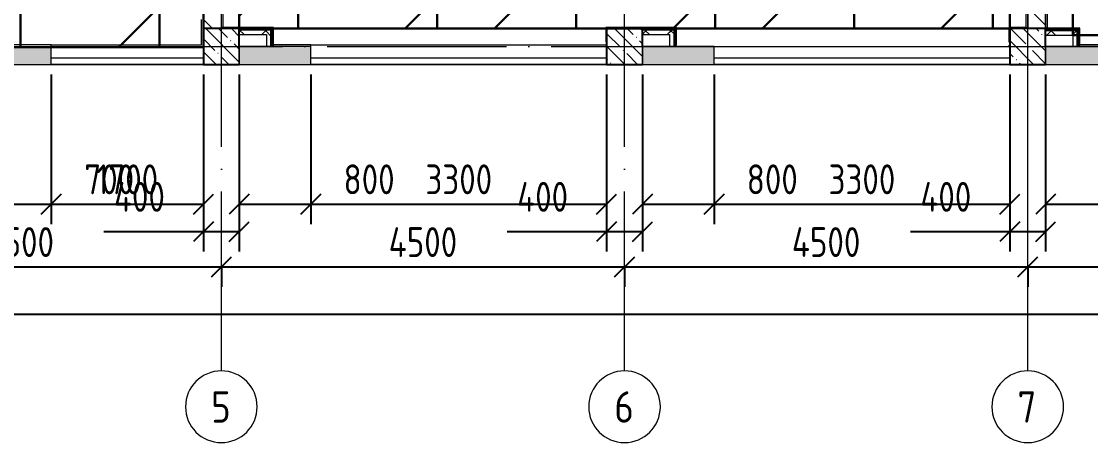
# Model space of a CAD drawing. Header units: millimetres. Extents: x -68946 to 690821, y -552984 to 293768.
# Drawn here: x 15518 to 27452, y 39106 to 43805 of the extents above; entities that cross this region are included whole.
import ezdxf

# ---------------------------------------------------------------- set-up
doc = ezdxf.new("R2010")
doc.units = ezdxf.units.MM
doc.linetypes.add('ADSK_Линия сетки', pattern=[2500, 2000, -250, 0, -250])
doc.layers.get('Defpoints').update_dxf_attribs({"color": 250})
for name, color, linetype, lineweight in [('1.1) Стяжка 5 вып.', 30, 'Continuous', 30), ('1.2) Тепло-звук изол. + пленка 5 вып.', 200, 'Continuous', 30), ('A-____-____-DIMS', 250, 'Continuous', 9), ('A-GLAZ-____-MCUT', 250, 'Continuous', 9), ('A-GLAZ-____-OTLN', 250, 'Continuous', 5), ('A-WALL-____-MCUT', 250, 'Continuous', 13), ('A-WALL-____-PATT', 250, 'Continuous', 13), ('A-WALL-FNSH-MCUT', 250, 'Continuous', 13), ('I-WALL-____-OTLN', 250, 'Continuous', 9), ('S-COLS-____-MCUT', 250, 'Continuous', 25), ('S-COLS-____-OTLN', 250, 'Continuous', 9), ('S-GRID-____-IDEN', 250, 'Continuous', 9), ('S-GRID-____-OTLN', 250, 'Continuous', 9)]:
    doc.layers.add(name, color=color, linetype=linetype, lineweight=lineweight)
doc.styles.add('GOST Common', font='', dxfattribs={"width": 0.9, "height": 350})
doc.styles.get("Standard").update_dxf_attribs({"font": 'ГОСТ тип А.ttf'})
doc.styles.get('GOST Common').set_extended_font_data('GOST Common')
doc.dimstyles.new('А3', dxfattribs={"dimtxt": 333, "dimasz": 222, "dimexe": 222, "dimexo": 111, "dimgap": 111, "dimtad": 1, "dimtoh": 1, "dimdec": 0, "dimrnd": 0.0015, "dimzin": 0, "dimdsep": 46, "dimtxsty": 'Standard', "dimblk": 'OBLIQUE', "dimcen": 0, "dimclrd": 7, "dimclre": 7, "dimclrt": 7, "dimadec": 0, "dimazin": 0, "dimtfac": 1, "dimtdec": 0, "dimtofl": 0, "dimtmove": 0, "dimatfit": 3, "dimfxl": 1, "dimtolj": 1, "dimtzin": 0, "dimarcsym": 0})
pattern_1 = [(135, (0, 0), (-141.42136, -141.42136), [])]
pattern_2 = [(135, (0, 0), (-142.5612, -142.5612), []), (135, (142.56, 0), (-142.5612, -142.5612), [252.016, -50.403, 3.353, -47.05])]
pattern_3 = [(45, (0, 0), (-141.42136, 141.42136), []), (135, (0, 0), (-141.42136, -141.42136), [])]
pattern_4 = [(0, (0, 0), (0, 1550.67), [1127.76, -422.91]), (90, (0, 0), (-1550.67, 9e-14), [1127.76, -422.91])]

# ---------------------------------------------------------------- blocks, each defined once
blk = doc.blocks.new('Окно_СКБ_2Ст1 - Окно_СКБ_2Ст 3300_ОК2л-V2-Кладочный план на отм_ 0_000_ Секция 1_')
at = {"layer": 'A-GLAZ-____-MCUT'}
for p, q in [((-1650, -125), (1650, -125)), ((-1650, -195), (1650, -195))]:
    blk.add_line(p, q, dxfattribs=at)
at = {"layer": 'A-GLAZ-____-OTLN'}
for p, q in [((1650, -125), (-1650, -125)), ((-1650, -195), (1650, -195))]:
    blk.add_line(p, q, dxfattribs=at)
blk = doc.blocks.new('Окно_СКБ_2Ст1 - Окно_СКБ_2Ст_3300_ОК1-V1-Кладочный план на отм_ 0_000_ Секция 1_')
at = {"layer": 'A-GLAZ-____-MCUT'}
for p, q in [((-1650, -125), (1650, -125)), ((-1650, -195), (1650, -195))]:
    blk.add_line(p, q, dxfattribs=at)
at = {"layer": 'A-GLAZ-____-OTLN'}
for p, q in [((1650, -125), (-1650, -125)), ((-1650, -195), (1650, -195))]:
    blk.add_line(p, q, dxfattribs=at)
blk = doc.blocks.new('Окно_СКБ_1Ст1 - 120_Окно_СКБ_1Ст_1700_ОК19Л-V4-Кладочный план на отм_ 0_000_ Секция 1_')
at = {"layer": 'A-GLAZ-____-MCUT'}
for p, q in [((-850, -125), (850, -125)), ((-850, -195), (850, -195))]:
    blk.add_line(p, q, dxfattribs=at)
at = {"layer": 'A-GLAZ-____-OTLN'}
for p, q in [((850, -125), (-850, -125)), ((-850, -195), (850, -195))]:
    blk.add_line(p, q, dxfattribs=at)
blk = doc.blocks.new('Ось сетки - Круг_Ø8 мм-39983606-Кладочный план на отм_ 0_000_ Секция 1_')
at = {"layer": 'S-GRID-____-IDEN'}
for start, end in [(360, 180), (180, 360)]:
    blk.add_arc((0, 0), 4, start, end, dxfattribs=at)
blk = doc.blocks.new('_Oblique')
at = {"color": 0, "linetype": 'ByBlock', "lineweight": -2}
blk.add_line((-0.5, -0.5), (0.5, 0.5), dxfattribs=at)
blk = doc.blocks.new('DIMBLOCK10-Кладочный план на отм_ 0_000_ Секция 1_')
at = {"layer": 'A-____-____-DIMS', "color": 7, "lineweight": -2, "transparency": 16777216}
for p, q in [((13250, 41065), (17750, 41065)), ((13250, 41054), (13250, 40843)), ((17750, 41054), (17750, 40843))]:
    blk.add_line(p, q, dxfattribs=at)
at = {"layer": 'Defpoints', "color": 0, "lineweight": 30, "transparency": 16777216}
for p in [(13250, 41165), (17750, 41165), (17750, 41065)]:
    blk.add_point(p, dxfattribs=at)
at = {"layer": 'A-____-____-DIMS', "color": 7, "lineweight": -2, "transparency": 16777216, "xscale": 222, "yscale": 222, "zscale": 222, "rotation": 180}
blk.add_blockref('_Oblique', (13250, 41065), dxfattribs=at)
at = {"layer": 'A-____-____-DIMS', "color": 7, "lineweight": -2, "transparency": 16777216, "xscale": 222, "yscale": 222, "zscale": 222}
blk.add_blockref('_Oblique', (17750, 41065), dxfattribs=at)
at = {"layer": 'A-____-____-DIMS', "color": 7, "transparency": 16777216, "insert": (15500, 41343), "char_height": 333, "width": 2.57, "attachment_point": 5}
blk.add_mtext('\\A1;4500', dxfattribs=at)
blk = doc.blocks.new('DIMBLOCK11-Кладочный план на отм_ 0_000_ Секция 1_')
at = {"layer": 'A-____-____-DIMS', "color": 7, "lineweight": -2, "transparency": 16777216}
for p, q in [((17750, 41065), (22250, 41065)), ((17750, 41054), (17750, 40843)), ((22250, 41054), (22250, 40843))]:
    blk.add_line(p, q, dxfattribs=at)
at = {"layer": 'Defpoints', "color": 0, "lineweight": 30, "transparency": 16777216}
for p in [(17750, 41165), (22250, 41165), (22250, 41065)]:
    blk.add_point(p, dxfattribs=at)
at = {"layer": 'A-____-____-DIMS', "color": 7, "lineweight": -2, "transparency": 16777216, "xscale": 222, "yscale": 222, "zscale": 222, "rotation": 180}
blk.add_blockref('_Oblique', (17750, 41065), dxfattribs=at)
at = {"layer": 'A-____-____-DIMS', "color": 7, "lineweight": -2, "transparency": 16777216, "xscale": 222, "yscale": 222, "zscale": 222}
blk.add_blockref('_Oblique', (22250, 41065), dxfattribs=at)
at = {"layer": 'A-____-____-DIMS', "color": 7, "transparency": 16777216, "insert": (20000, 41343), "char_height": 333, "width": 2.57, "attachment_point": 5}
blk.add_mtext('\\A1;4500', dxfattribs=at)
blk = doc.blocks.new('DIMBLOCK12-Кладочный план на отм_ 0_000_ Секция 1_')
at = {"layer": 'A-____-____-DIMS', "color": 7, "lineweight": -2, "transparency": 16777216}
for p, q in [((22250, 41065), (26750, 41065)), ((22250, 41054), (22250, 40843)), ((26750, 41054), (26750, 40843))]:
    blk.add_line(p, q, dxfattribs=at)
at = {"layer": 'Defpoints', "color": 0, "lineweight": 30, "transparency": 16777216}
for p in [(22250, 41165), (26750, 41165), (26750, 41065)]:
    blk.add_point(p, dxfattribs=at)
at = {"layer": 'A-____-____-DIMS', "color": 7, "lineweight": -2, "transparency": 16777216, "xscale": 222, "yscale": 222, "zscale": 222, "rotation": 180}
blk.add_blockref('_Oblique', (22250, 41065), dxfattribs=at)
at = {"layer": 'A-____-____-DIMS', "color": 7, "lineweight": -2, "transparency": 16777216, "xscale": 222, "yscale": 222, "zscale": 222}
blk.add_blockref('_Oblique', (26750, 41065), dxfattribs=at)
at = {"layer": 'A-____-____-DIMS', "color": 7, "transparency": 16777216, "insert": (24500, 41343), "char_height": 333, "width": 2.57, "attachment_point": 5}
blk.add_mtext('\\A1;4500', dxfattribs=at)
blk = doc.blocks.new('DIMBLOCK13-Кладочный план на отм_ 0_000_ Секция 1_')
at = {"layer": 'A-____-____-DIMS', "color": 7, "lineweight": -2, "transparency": 16777216}
for p, q in [((26750, 41065), (31250, 41065)), ((26750, 41054), (26750, 40843)), ((31250, 41054), (31250, 40843))]:
    blk.add_line(p, q, dxfattribs=at)
at = {"layer": 'Defpoints', "color": 0, "lineweight": 30, "transparency": 16777216}
for p in [(26750, 41165), (31250, 41165), (31250, 41065)]:
    blk.add_point(p, dxfattribs=at)
at = {"layer": 'A-____-____-DIMS', "color": 7, "lineweight": -2, "transparency": 16777216, "xscale": 222, "yscale": 222, "zscale": 222, "rotation": 180}
blk.add_blockref('_Oblique', (26750, 41065), dxfattribs=at)
at = {"layer": 'A-____-____-DIMS', "color": 7, "lineweight": -2, "transparency": 16777216, "xscale": 222, "yscale": 222, "zscale": 222}
blk.add_blockref('_Oblique', (31250, 41065), dxfattribs=at)
at = {"layer": 'A-____-____-DIMS', "color": 7, "transparency": 16777216, "insert": (29000, 41343), "char_height": 333, "width": 2.57, "attachment_point": 5}
blk.add_mtext('\\A1;4500', dxfattribs=at)
blk = doc.blocks.new('DIMBLOCK22-Кладочный план на отм_ 0_000_ Секция 1_')
at = {"layer": 'A-____-____-DIMS', "color": 7, "lineweight": -2, "transparency": 16777216}
for p, q in [((0, 40540), (69150, 40540)), ((0, 40529), (0, 40318)), ((69150, 40529), (69150, 40318))]:
    blk.add_line(p, q, dxfattribs=at)
at = {"layer": 'Defpoints', "color": 0, "lineweight": 30, "transparency": 16777216}
for p in [(0, 40640), (69150, 40640), (69150, 40540)]:
    blk.add_point(p, dxfattribs=at)
at = {"layer": 'A-____-____-DIMS', "color": 7, "lineweight": -2, "transparency": 16777216, "xscale": 222, "yscale": 222, "zscale": 222, "rotation": 180}
blk.add_blockref('_Oblique', (0, 40540), dxfattribs=at)
at = {"layer": 'A-____-____-DIMS', "color": 7, "lineweight": -2, "transparency": 16777216, "xscale": 222, "yscale": 222, "zscale": 222}
blk.add_blockref('_Oblique', (69150, 40540), dxfattribs=at)
at = {"layer": 'A-____-____-DIMS', "color": 7, "transparency": 16777216, "insert": (34575, 40817), "char_height": 333, "width": 2.92, "attachment_point": 5}
blk.add_mtext('\\A1;69150', dxfattribs=at)
blk = doc.blocks.new('DIMBLOCK312-Кладочный план на отм_ 0_000_ Секция 1_')
at = {"layer": 'A-____-____-DIMS', "color": 7, "lineweight": -2, "transparency": 16777216}
for p, q in [((15150, 43214), (15150, 41543)), ((15850, 43214), (15850, 41543)), ((15150, 41765), (15850, 41765)), ((15850, 41765), (16927, 41765))]:
    blk.add_line(p, q, dxfattribs=at)
at = {"layer": 'Defpoints', "color": 0, "lineweight": 30, "transparency": 16777216}
for p in [(15150, 43325), (15850, 43325), (15850, 41765)]:
    blk.add_point(p, dxfattribs=at)
at = {"layer": 'A-____-____-DIMS', "color": 7, "lineweight": -2, "transparency": 16777216, "xscale": 222, "yscale": 222, "zscale": 222, "rotation": 180}
blk.add_blockref('_Oblique', (15150, 41765), dxfattribs=at)
at = {"layer": 'A-____-____-DIMS', "color": 7, "lineweight": -2, "transparency": 16777216, "xscale": 222, "yscale": 222, "zscale": 222}
blk.add_blockref('_Oblique', (15850, 41765), dxfattribs=at)
at = {"layer": 'A-____-____-DIMS', "color": 7, "transparency": 16777216, "insert": (16499, 42043), "char_height": 333, "width": 1.86, "attachment_point": 5}
blk.add_mtext('\\A1;700', dxfattribs=at)
blk = doc.blocks.new('DIMBLOCK313-Кладочный план на отм_ 0_000_ Секция 1_')
at = {"layer": 'A-____-____-DIMS', "color": 7, "lineweight": -2, "transparency": 16777216}
for p, q in [((15850, 43214), (15850, 41543)), ((17550, 43214), (17550, 41543)), ((15850, 41765), (17550, 41765))]:
    blk.add_line(p, q, dxfattribs=at)
at = {"layer": 'Defpoints', "color": 0, "lineweight": 30, "transparency": 16777216}
for p in [(15850, 43325), (17550, 43325), (17550, 41765)]:
    blk.add_point(p, dxfattribs=at)
at = {"layer": 'A-____-____-DIMS', "color": 7, "lineweight": -2, "transparency": 16777216, "xscale": 222, "yscale": 222, "zscale": 222, "rotation": 180}
blk.add_blockref('_Oblique', (15850, 41765), dxfattribs=at)
at = {"layer": 'A-____-____-DIMS', "color": 7, "lineweight": -2, "transparency": 16777216, "xscale": 222, "yscale": 222, "zscale": 222}
blk.add_blockref('_Oblique', (17550, 41765), dxfattribs=at)
at = {"layer": 'A-____-____-DIMS', "color": 7, "transparency": 16777216, "insert": (16700, 42043), "char_height": 333, "width": 2.3, "attachment_point": 5}
blk.add_mtext('\\A1;1700', dxfattribs=at)
blk = doc.blocks.new('DIMBLOCK314-Кладочный план на отм_ 0_000_ Секция 1_')
at = {"layer": 'A-____-____-DIMS', "color": 7, "lineweight": -2, "transparency": 16777216}
for p, q in [((17550, 43214), (17550, 41237)), ((17950, 43214), (17950, 41237)), ((17550, 41459), (16440, 41459)), ((17950, 41459), (17550, 41459))]:
    blk.add_line(p, q, dxfattribs=at)
at = {"layer": 'Defpoints', "color": 0, "lineweight": 30, "transparency": 16777216}
for p in [(17550, 43325), (17950, 43325), (17950, 41459)]:
    blk.add_point(p, dxfattribs=at)
at = {"layer": 'A-____-____-DIMS', "color": 7, "lineweight": -2, "transparency": 16777216, "xscale": 222, "yscale": 222, "zscale": 222, "rotation": 180}
blk.add_blockref('_Oblique', (17550, 41459), dxfattribs=at)
at = {"layer": 'A-____-____-DIMS', "color": 7, "lineweight": -2, "transparency": 16777216, "xscale": 222, "yscale": 222, "zscale": 222}
blk.add_blockref('_Oblique', (17950, 41459), dxfattribs=at)
at = {"layer": 'A-____-____-DIMS', "color": 7, "transparency": 16777216, "insert": (16551, 42014), "char_height": 333, "width": 1.95, "attachment_point": 1, "line_spacing_factor": 1.022761}
blk.add_mtext('\\A1;400', dxfattribs=at)
blk = doc.blocks.new('DIMBLOCK315-Кладочный план на отм_ 0_000_ Секция 1_')
at = {"layer": 'A-____-____-DIMS', "color": 7, "lineweight": -2, "transparency": 16777216}
for p, q in [((17950, 43214), (17950, 41543)), ((18750, 43214), (18750, 41543)), ((17950, 41765), (18750, 41765)), ((18750, 41765), (19827, 41765))]:
    blk.add_line(p, q, dxfattribs=at)
at = {"layer": 'Defpoints', "color": 0, "lineweight": 30, "transparency": 16777216}
for p in [(17950, 43325), (18750, 43325), (18750, 41765)]:
    blk.add_point(p, dxfattribs=at)
at = {"layer": 'A-____-____-DIMS', "color": 7, "lineweight": -2, "transparency": 16777216, "xscale": 222, "yscale": 222, "zscale": 222, "rotation": 180}
blk.add_blockref('_Oblique', (17950, 41765), dxfattribs=at)
at = {"layer": 'A-____-____-DIMS', "color": 7, "lineweight": -2, "transparency": 16777216, "xscale": 222, "yscale": 222, "zscale": 222}
blk.add_blockref('_Oblique', (18750, 41765), dxfattribs=at)
at = {"layer": 'A-____-____-DIMS', "color": 7, "transparency": 16777216, "insert": (19399, 42043), "char_height": 333, "width": 1.86, "attachment_point": 5}
blk.add_mtext('\\A1;800', dxfattribs=at)
blk = doc.blocks.new('DIMBLOCK316-Кладочный план на отм_ 0_000_ Секция 1_')
at = {"layer": 'A-____-____-DIMS', "color": 7, "lineweight": -2, "transparency": 16777216}
for p, q in [((18750, 43214), (18750, 41543)), ((22050, 43214), (22050, 41543)), ((18750, 41765), (22050, 41765))]:
    blk.add_line(p, q, dxfattribs=at)
at = {"layer": 'Defpoints', "color": 0, "lineweight": 30, "transparency": 16777216}
for p in [(18750, 43325), (22050, 43325), (22050, 41765)]:
    blk.add_point(p, dxfattribs=at)
at = {"layer": 'A-____-____-DIMS', "color": 7, "lineweight": -2, "transparency": 16777216, "xscale": 222, "yscale": 222, "zscale": 222, "rotation": 180}
blk.add_blockref('_Oblique', (18750, 41765), dxfattribs=at)
at = {"layer": 'A-____-____-DIMS', "color": 7, "lineweight": -2, "transparency": 16777216, "xscale": 222, "yscale": 222, "zscale": 222}
blk.add_blockref('_Oblique', (22050, 41765), dxfattribs=at)
at = {"layer": 'A-____-____-DIMS', "color": 7, "transparency": 16777216, "insert": (20400, 42043), "char_height": 333, "width": 2.48, "attachment_point": 5}
blk.add_mtext('\\A1;3300', dxfattribs=at)
blk = doc.blocks.new('DIMBLOCK317-Кладочный план на отм_ 0_000_ Секция 1_')
at = {"layer": 'A-____-____-DIMS', "color": 7, "lineweight": -2, "transparency": 16777216}
for p, q in [((22050, 43214), (22050, 41237)), ((22450, 43214), (22450, 41237)), ((22050, 41459), (20940, 41459)), ((22450, 41459), (22050, 41459))]:
    blk.add_line(p, q, dxfattribs=at)
at = {"layer": 'Defpoints', "color": 0, "lineweight": 30, "transparency": 16777216}
for p in [(22050, 43325), (22450, 43325), (22450, 41459)]:
    blk.add_point(p, dxfattribs=at)
at = {"layer": 'A-____-____-DIMS', "color": 7, "lineweight": -2, "transparency": 16777216, "xscale": 222, "yscale": 222, "zscale": 222, "rotation": 180}
blk.add_blockref('_Oblique', (22050, 41459), dxfattribs=at)
at = {"layer": 'A-____-____-DIMS', "color": 7, "lineweight": -2, "transparency": 16777216, "xscale": 222, "yscale": 222, "zscale": 222}
blk.add_blockref('_Oblique', (22450, 41459), dxfattribs=at)
at = {"layer": 'A-____-____-DIMS', "color": 7, "transparency": 16777216, "insert": (21051, 42014), "char_height": 333, "width": 1.95, "attachment_point": 1, "line_spacing_factor": 1.022761}
blk.add_mtext('\\A1;400', dxfattribs=at)
blk = doc.blocks.new('DIMBLOCK318-Кладочный план на отм_ 0_000_ Секция 1_')
at = {"layer": 'A-____-____-DIMS', "color": 7, "lineweight": -2, "transparency": 16777216}
for p, q in [((22450, 43214), (22450, 41543)), ((23250, 43214), (23250, 41543)), ((22450, 41765), (23250, 41765)), ((23250, 41765), (24327, 41765))]:
    blk.add_line(p, q, dxfattribs=at)
at = {"layer": 'Defpoints', "color": 0, "lineweight": 30, "transparency": 16777216}
for p in [(22450, 43325), (23250, 43325), (23250, 41765)]:
    blk.add_point(p, dxfattribs=at)
at = {"layer": 'A-____-____-DIMS', "color": 7, "lineweight": -2, "transparency": 16777216, "xscale": 222, "yscale": 222, "zscale": 222, "rotation": 180}
blk.add_blockref('_Oblique', (22450, 41765), dxfattribs=at)
at = {"layer": 'A-____-____-DIMS', "color": 7, "lineweight": -2, "transparency": 16777216, "xscale": 222, "yscale": 222, "zscale": 222}
blk.add_blockref('_Oblique', (23250, 41765), dxfattribs=at)
at = {"layer": 'A-____-____-DIMS', "color": 7, "transparency": 16777216, "insert": (23899, 42043), "char_height": 333, "width": 1.86, "attachment_point": 5}
blk.add_mtext('\\A1;800', dxfattribs=at)
blk = doc.blocks.new('DIMBLOCK319-Кладочный план на отм_ 0_000_ Секция 1_')
at = {"layer": 'A-____-____-DIMS', "color": 7, "lineweight": -2, "transparency": 16777216}
for p, q in [((23250, 43214), (23250, 41543)), ((26550, 43214), (26550, 41543)), ((23250, 41765), (26550, 41765))]:
    blk.add_line(p, q, dxfattribs=at)
at = {"layer": 'Defpoints', "color": 0, "lineweight": 30, "transparency": 16777216}
for p in [(23250, 43325), (26550, 43325), (26550, 41765)]:
    blk.add_point(p, dxfattribs=at)
at = {"layer": 'A-____-____-DIMS', "color": 7, "lineweight": -2, "transparency": 16777216, "xscale": 222, "yscale": 222, "zscale": 222, "rotation": 180}
blk.add_blockref('_Oblique', (23250, 41765), dxfattribs=at)
at = {"layer": 'A-____-____-DIMS', "color": 7, "lineweight": -2, "transparency": 16777216, "xscale": 222, "yscale": 222, "zscale": 222}
blk.add_blockref('_Oblique', (26550, 41765), dxfattribs=at)
at = {"layer": 'A-____-____-DIMS', "color": 7, "transparency": 16777216, "insert": (24900, 42043), "char_height": 333, "width": 2.48, "attachment_point": 5}
blk.add_mtext('\\A1;3300', dxfattribs=at)
blk = doc.blocks.new('DIMBLOCK320-Кладочный план на отм_ 0_000_ Секция 1_')
at = {"layer": 'A-____-____-DIMS', "color": 7, "lineweight": -2, "transparency": 16777216}
for p, q in [((26550, 43214), (26550, 41237)), ((26950, 43214), (26950, 41237)), ((26550, 41459), (25440, 41459)), ((26950, 41459), (26550, 41459))]:
    blk.add_line(p, q, dxfattribs=at)
at = {"layer": 'Defpoints', "color": 0, "lineweight": 30, "transparency": 16777216}
for p in [(26550, 43325), (26950, 43325), (26950, 41459)]:
    blk.add_point(p, dxfattribs=at)
at = {"layer": 'A-____-____-DIMS', "color": 7, "lineweight": -2, "transparency": 16777216, "xscale": 222, "yscale": 222, "zscale": 222, "rotation": 180}
blk.add_blockref('_Oblique', (26550, 41459), dxfattribs=at)
at = {"layer": 'A-____-____-DIMS', "color": 7, "lineweight": -2, "transparency": 16777216, "xscale": 222, "yscale": 222, "zscale": 222}
blk.add_blockref('_Oblique', (26950, 41459), dxfattribs=at)
at = {"layer": 'A-____-____-DIMS', "color": 7, "transparency": 16777216, "insert": (25551, 42014), "char_height": 333, "width": 1.95, "attachment_point": 1, "line_spacing_factor": 1.022761}
blk.add_mtext('\\A1;400', dxfattribs=at)
blk = doc.blocks.new('DIMBLOCK321-Кладочный план на отм_ 0_000_ Секция 1_')
at = {"layer": 'A-____-____-DIMS', "color": 7, "lineweight": -2, "transparency": 16777216}
for p, q in [((26950, 43214), (26950, 41543)), ((27750, 43214), (27750, 41543)), ((26950, 41765), (27750, 41765)), ((27750, 41765), (28827, 41765))]:
    blk.add_line(p, q, dxfattribs=at)
at = {"layer": 'Defpoints', "color": 0, "lineweight": 30, "transparency": 16777216}
for p in [(26950, 43325), (27750, 43325), (27750, 41765)]:
    blk.add_point(p, dxfattribs=at)
at = {"layer": 'A-____-____-DIMS', "color": 7, "lineweight": -2, "transparency": 16777216, "xscale": 222, "yscale": 222, "zscale": 222, "rotation": 180}
blk.add_blockref('_Oblique', (26950, 41765), dxfattribs=at)
at = {"layer": 'A-____-____-DIMS', "color": 7, "lineweight": -2, "transparency": 16777216, "xscale": 222, "yscale": 222, "zscale": 222}
blk.add_blockref('_Oblique', (27750, 41765), dxfattribs=at)
at = {"layer": 'A-____-____-DIMS', "color": 7, "transparency": 16777216, "insert": (28399, 42043), "char_height": 333, "width": 1.86, "attachment_point": 5}
blk.add_mtext('\\A1;800', dxfattribs=at)

msp = doc.modelspace()

# ---------------------------------------------------------------- hatches: boundary and pattern name
at = {"layer": '1.1) Стяжка 5 вып.', "lineweight": 30, "true_color": 0xf26722}
h = msp.add_hatch(dxfattribs=at)
h.set_pattern_fill('ANSI32', color=30, scale=222)
h.paths.add_polyline_path([(17549.9781, 51175), (8.8006, 51175), (8.8006, 43803.0006), (618.0209, 43803.0006), (618.0209, 43518.5084), (17549.9781, 43518.5084)])
h = msp.add_hatch(dxfattribs=at)
h.set_pattern_fill('ANSI32', color=30, scale=222)
h.paths.add_polyline_path([(26549.9781, 51175), (17949.9781, 51175), (17949.9781, 43725), (26549.9781, 43725)])
h = msp.add_hatch(dxfattribs=at)
h.set_pattern_fill('ANSI32', color=30, scale=222)
h.paths.add_polyline_path([(35949.9781, 51155), (27252.5812, 51155), (27252.5812, 43650), (35949.9781, 43650)])
at = {"layer": '1.2) Тепло-звук изол. + пленка 5 вып.', "lineweight": 30}
h = msp.add_hatch(dxfattribs=at)
h.set_pattern_fill('ANGLE', color=256, scale=222)
h.set_pattern_definition(pattern_4)
h.paths.add_polyline_path([(17549.9781, 51175), (8.8006, 51175), (8.8006, 43803.0006), (618.0209, 43803.0006), (618.0209, 43518.5084), (17549.9781, 43518.5084)])
h = msp.add_hatch(dxfattribs=at)
h.set_pattern_fill('ANGLE', color=256, scale=222)
h.set_pattern_definition(pattern_4)
h.paths.add_polyline_path([(26549.9781, 51175), (17949.9781, 51175), (17949.9781, 43725), (26549.9781, 43725)])
h = msp.add_hatch(dxfattribs=at)
h.set_pattern_fill('ANGLE', color=256, scale=222)
h.set_pattern_definition(pattern_4)
h.paths.add_polyline_path([(35949.9781, 51155), (27252.5812, 51155), (27252.5812, 43650), (35949.9781, 43650)])
at = {"layer": 'A-WALL-____-PATT', "lineweight": 15}
h = msp.add_hatch(dxfattribs=at)
h.set_pattern_fill('FP_1', color=256, style=0, pattern_type=2)
h.set_pattern_definition(pattern_1)
h.paths.add_polyline_path([(17623.6479, 43725), (17750, 43725), (17750, 50775), (17550, 50775), (17550, 43725)])
h = msp.add_hatch(dxfattribs=at)
h.set_pattern_fill('FP_1', color=256, style=0, pattern_type=2)
h.set_pattern_definition(pattern_1)
h.paths.add_polyline_path([(26750, 43725), (26950, 43725), (26950, 50775), (26750, 50775), (26750, 43875.3878)])
h = msp.add_hatch(dxfattribs=at)
h.set_pattern_fill('FP_28', color=42, style=0, pattern_type=2)
h.set_pattern_definition(pattern_3)
h.paths.add_polyline_path([(18252.5812, 43657), (18252.5812, 43707), (17950, 43707), (17950, 43657), (18173.4097, 43657)])
h = msp.add_hatch(dxfattribs=at)
h.set_pattern_fill('FP_28', color=42, style=0, pattern_type=2)
h.set_pattern_definition(pattern_3)
h.paths.add_polyline_path([(18302.5812, 43525.0006), (18302.5812, 43707), (18252.5812, 43707), (18252.5812, 43525.0006)])
h = msp.add_hatch(dxfattribs=at)
h.set_pattern_fill('FP_28', color=42, style=0, pattern_type=2)
h.set_pattern_definition(pattern_3)
h.paths.add_polyline_path([(22752.5812, 43657), (22752.5812, 43707), (22449.9781, 43707), (22449.9781, 43657), (22571.5037, 43657)])
h = msp.add_hatch(dxfattribs=at)
h.set_pattern_fill('FP_28', color=42, style=0, pattern_type=2)
h.set_pattern_definition(pattern_3)
h.paths.add_polyline_path([(22802.5812, 43525.0006), (22802.5812, 43707), (22752.5812, 43707), (22752.5812, 43525.0006)])
h = msp.add_hatch(dxfattribs=at)
h.set_pattern_fill('FP_28', color=42, style=0, pattern_type=2)
h.set_pattern_definition(pattern_3)
h.paths.add_polyline_path([(27252.5812, 43650), (27252.5812, 43700), (26949.9781, 43700), (26949.9781, 43650), (27244.4786, 43650)])
h = msp.add_hatch(dxfattribs=at)
h.set_pattern_fill('FP_28', color=42, style=0, pattern_type=2)
h.set_pattern_definition(pattern_3)
h.paths.add_polyline_path([(27302.5812, 43525.0006), (27302.5812, 43700), (27252.5812, 43700), (27252.5812, 43525.0006)])
h = msp.add_hatch(dxfattribs=at)
h.set_pattern_fill('FP_9', color=256, style=0, pattern_type=2)
h.set_pattern_definition([(50, (0, 0), (364.3679, -31.8783), [38.1, -419.1]), (355, (0, 0), (-70.4859, 382.1133), [30.48, -335.28]), (100.451, (30.36, -2.66), (293.885, 350.2334), [32.38, -356.18]), (46.184, (0, 101.6), (542.1585, -84.0858), [57.15, -628.65]), (96.636, (45.2, 94.6), (474.805, 494.8554), [48.57, -534.27]), (351.184, (0, 101.6), (474.81, 494.85), [45.72, -502.92]), (21, (50.8, 76.2), (303.2285, -204.5305), [38.1, -419.1]), (326, (50.8, 76.2), (123.6039, 368.376), [30.48, -335.28]), (71.451, (76.07, 59.16), (426.8341, 163.8427), [32.38, -356.18]), (37.5, (0, 0), (6.17665, 169.11015), [16.764, -314.452, 16.764, -323.596, -336.55]), (37.5, (0, 0), (6.17665, 169.11015), [-671.576, 16.764, -319.786]), (7.5, (0, 0), (133.63888, 200.3615), [16.764, -177.292, 16.764, -306.832, -128.27]), (7.5, (0, 0), (133.63888, 200.3615), [-517.652, 16.764, -111.506]), (327.5, (-113.28, 0), (271.18182, -11.45836), [16.764, -110.236, 16.764, -379.476, -525.78]), (327.5, (-113.28, 0), (271.18182, -11.45836), [-523.24, 16.764, -509.016]), (317.5, (-164.08, 0), (296.2585, 50.85285), [16.764, -148.336, 16.764, -246.38, -373.38]), (317.5, (-164.08, 0), (296.2585, 50.85285), [-428.244, 16.764, -356.616])])
h.paths.add_polyline_path([(54349.9781, 43325.0006), (54349.9781, 43525.0006), (53550, 43525.0006), (53550, 43325.0006)])
h.paths.add_polyline_path([(51708.8766, 43325.0006), (51850, 43325.0006), (51850, 43525.0006), (51150, 43525.0006), (51150, 43325.0006)])
h.paths.add_polyline_path([(49849.9781, 43325.0006), (49849.9781, 43525.0006), (49050, 43525.0006), (49050, 43325.0006)])
h.paths.add_polyline_path([(45349.9781, 43325.0006), (45349.9781, 43525.0006), (44550, 43525.0006), (44550, 43325.0006)])
h.paths.add_polyline_path([(40849.9781, 43325.0006), (40849.9781, 43525.0006), (40050, 43525.0006), (40050, 43325.0006)])
h.paths.add_polyline_path([(36750, 43325.0006), (36750, 43525.0006), (36349.9781, 43525.0006), (36349.9781, 43325.0006)])
h.paths.add_polyline_path([(35550, 43325.0006), (35949.9781, 43325.0006), (35949.9781, 43525.0006), (35550, 43525.0006), (35550, 43458.3234)])
h.paths.add_polyline_path([(33850, 43325.0006), (33850, 43525.0006), (33150, 43525.0006), (33150, 43325.0006)])
h.paths.add_polyline_path([(32250, 43325.0006), (32250, 43525.0006), (31449.9781, 43525.0006), (31449.9781, 43325.0006)])
h.paths.add_polyline_path([(26949.9781, 43325.0006), (27750, 43325.0006), (27750, 43525.0006), (26949.9781, 43525.0006), (26949.9781, 43458.3234)])
h.paths.add_polyline_path([(23250, 43325.0006), (23250, 43525.0006), (22449.9781, 43525.0006), (22449.9781, 43325.0006)])
h.paths.add_polyline_path([(18750, 43325.0006), (18750, 43525.0006), (17949.9781, 43525.0006), (17949.9781, 43325.0006)])
h.paths.add_polyline_path([(15850, 43325.0006), (15850, 43525.0006), (15150, 43525.0006), (15150, 43325.0006)])
h.paths.add_polyline_path([(14250, 43325.0006), (14250, 43525.0006), (13449.9781, 43525.0006), (13449.9781, 43325.0006)])
h.paths.add_polyline_path([(8949.9781, 43325.0006), (9750, 43325.0006), (9750, 43525.0006), (8949.9781, 43525.0006), (8949.9781, 43458.3234)])
h.paths.add_polyline_path([(5250, 43325.0006), (5250, 43525.0006), (4449.9781, 43525.0006), (4449.9781, 43325.0006)])
h.paths.add_polyline_path([(750.0209, 43325.0006), (750.0209, 43525.0006), (199.9781, 43525.0006), (199.9781, 43325.0006)])
at = {"layer": 'I-WALL-____-OTLN'}
h = msp.add_hatch(dxfattribs=at)
h.set_pattern_fill('FP_28', color=30, style=0, pattern_type=2)
h.set_pattern_definition(pattern_3)
h.paths.add_polyline_path([(18315.0812, 43719.5), (18315.0812, 43732), (17950, 43732), (17950, 43719.5), (18302.5812, 43719.5)])
h = msp.add_hatch(dxfattribs=at)
h.set_pattern_fill('FP_28', color=30, style=0, pattern_type=2)
h.set_pattern_definition(pattern_3)
h.paths.add_polyline_path([(18173.4097, 43707), (18302.5812, 43707), (18302.5812, 43719.5), (17950, 43719.5), (17950, 43707)])
h = msp.add_hatch(dxfattribs=at)
h.set_pattern_fill('FP_28', color=30, style=0, pattern_type=2)
h.set_pattern_definition(pattern_3)
h.paths.add_polyline_path([(18302.5812, 43525.0006), (18315.0812, 43525.0006), (18315.0812, 43719.5), (18302.5812, 43719.5), (18302.5812, 43666.8556)])
h = msp.add_hatch(dxfattribs=at)
h.set_pattern_fill('FP_28', color=30, style=0, pattern_type=2)
h.set_pattern_definition(pattern_3)
h.paths.add_polyline_path([(18315.0812, 43525.0006), (18327.5812, 43525.0006), (18327.5812, 43732), (18315.0812, 43732), (18315.0812, 43557.1348)])
h = msp.add_hatch(dxfattribs=at)
h.set_pattern_fill('FP_28', color=30, style=0, pattern_type=2)
h.set_pattern_definition(pattern_3)
h.paths.add_polyline_path([(22752.5812, 43719.5), (22815.0812, 43719.5), (22815.0812, 43732), (22449.9781, 43732), (22449.9781, 43719.5), (22571.5037, 43719.5)])
h = msp.add_hatch(dxfattribs=at)
h.set_pattern_fill('FP_28', color=30, style=0, pattern_type=2)
h.set_pattern_definition(pattern_3)
h.paths.add_polyline_path([(22449.9781, 43707), (22802.5812, 43707), (22802.5812, 43719.5), (22449.9781, 43719.5)])
h = msp.add_hatch(dxfattribs=at)
h.set_pattern_fill('FP_28', color=30, style=0, pattern_type=2)
h.set_pattern_definition(pattern_3)
h.paths.add_polyline_path([(22815.0812, 43525.0006), (22815.0812, 43719.5), (22802.5812, 43719.5), (22802.5812, 43525.0006)])
h = msp.add_hatch(dxfattribs=at)
h.set_pattern_fill('FP_28', color=30, style=0, pattern_type=2)
h.set_pattern_definition(pattern_3)
h.paths.add_polyline_path([(22827.5812, 43525.0006), (22827.5812, 43732), (22815.0812, 43732), (22815.0812, 43525.0006)])
h = msp.add_hatch(dxfattribs=at)
h.set_pattern_fill('FP_28', color=30, style=0, pattern_type=2)
h.set_pattern_definition(pattern_3)
h.paths.add_polyline_path([(27302.5812, 43712.5), (27315.0812, 43712.5), (27315.0812, 43725), (26949.9781, 43725), (26949.9781, 43712.5), (27252.5812, 43712.5)])
h = msp.add_hatch(dxfattribs=at)
h.set_pattern_fill('FP_28', color=30, style=0, pattern_type=2)
h.set_pattern_definition(pattern_3)
h.paths.add_polyline_path([(27302.5812, 43700), (27302.5812, 43712.5), (26949.9781, 43712.5), (26949.9781, 43700), (27252.5812, 43700)])
h = msp.add_hatch(dxfattribs=at)
h.set_pattern_fill('FP_28', color=30, style=0, pattern_type=2)
h.set_pattern_definition(pattern_3)
h.paths.add_polyline_path([(27302.5812, 43525.0006), (27315.0812, 43525.0006), (27315.0812, 43712.5), (27302.5812, 43712.5), (27302.5812, 43700)])
h = msp.add_hatch(dxfattribs=at)
h.set_pattern_fill('FP_28', color=30, style=0, pattern_type=2)
h.set_pattern_definition(pattern_3)
h.paths.add_polyline_path([(27315.0812, 43525.0006), (27327.5812, 43525.0006), (27327.5812, 43725), (27315.0812, 43725), (27315.0812, 43557.1342)])
at = {"layer": 'S-COLS-____-OTLN', "lineweight": 5}
h = msp.add_hatch(dxfattribs=at)
h.set_pattern_fill('FP_8', color=256, style=0, pattern_type=2)
h.set_pattern_definition(pattern_2)
h.paths.add_polyline_path([(17549.9781, 43325), (17949.9781, 43325), (17949.9781, 43725), (17549.9781, 43725), (17549.9781, 43458.3234)])
h = msp.add_hatch(dxfattribs=at)
h.set_pattern_fill('FP_8', color=256, style=0, pattern_type=2)
h.set_pattern_definition(pattern_2)
h.paths.add_polyline_path([(22049.9781, 43325), (22449.9781, 43325), (22449.9781, 43725), (22049.9781, 43725), (22049.9781, 43458.3234)])
h = msp.add_hatch(dxfattribs=at)
h.set_pattern_fill('FP_8', color=256, style=0, pattern_type=2)
h.set_pattern_definition(pattern_2)
h.paths.add_polyline_path([(26549.9781, 43325), (26949.9781, 43325), (26949.9781, 43725), (26549.9781, 43725), (26549.9781, 43458.3234)])

# ---------------------------------------------------------------- linework, layer by layer
at = {"layer": '1.1) Стяжка 5 вып.', "lineweight": 30}
for points in [[(17549.9781, 51175), (8.8006, 51175), (8.8006, 43518.5084), (17549.9781, 43518.5084)], [(17949.9781, 51175), (26549.9781, 51175), (26549.9781, 43725), (17949.9781, 43725)], [(27252.5812, 43650), (35949.9781, 43650), (35949.9781, 51155), (27252.5812, 51155)]]:
    msp.add_lwpolyline(points, close=True, dxfattribs=at)
at = {"layer": 'A-____-____-DIMS'}
msp.add_line((26750, 39906.0281), (26750, 61202.0051), dxfattribs=at)
at = {"layer": 'A-WALL-____-MCUT', "lineweight": 15}
for p, q in [((17550, 50775), (17550, 43725)), ((17750, 43725), (17750, 50775)), ((26750, 50775), (26750, 43725)), ((26950, 43725), (26950, 50775)), ((17550, 43725), (17750, 43725)), ((17749.9781, 43735), (17749.9781, 43732)), ((18330.5812, 43735), (17750, 43735)), ((17750, 43732), (18327.5812, 43732)), ((17769.9781, 43735), (17769.9781, 43725)), ((18315.0812, 43719.5), (17950, 43719.5)), ((17950, 43707), (17950, 43657)), ((18302.5812, 43707), (17950, 43707)), ((18302.5812, 43525.0006), (18302.5812, 43707)), ((18315.0812, 43525.0006), (18315.0812, 43719.5)), ((18327.5812, 43525.0006), (18327.5812, 43732)), ((18330.5812, 43525.0006), (18330.5812, 43735)), ((22249.9781, 43732), (22249.9781, 43735)), ((22830.5812, 43735), (22249.9781, 43735)), ((22249.9781, 43732), (22827.5812, 43732)), ((22815.0812, 43719.5), (22449.9781, 43719.5)), ((22449.9781, 43707), (22449.9781, 43657)), ((22802.5812, 43707), (22449.9781, 43707)), ((22802.5812, 43525.0006), (22802.5812, 43707)), ((22815.0812, 43525.0006), (22815.0812, 43719.5)), ((22827.5812, 43732), (22827.5812, 43545.0006)), ((22830.5812, 43545.0006), (22830.5812, 43735)), ((26729.9781, 43735), (26749.9781, 43735)), ((26750, 43725), (27327.5812, 43725)), ((26949.9781, 43728), (26949.9781, 43725)), ((27330.5812, 43728), (26949.9781, 43728)), ((27315.0812, 43712.5), (26949.9781, 43712.5)), ((26949.9781, 43700), (26949.9781, 43650)), ((27302.5812, 43700), (26949.9781, 43700)), ((27302.5812, 43525.0006), (27302.5812, 43700)), ((27315.0812, 43525.0006), (27315.0812, 43712.5)), ((27327.5812, 43525.0006), (27327.5812, 43725)), ((27330.5812, 43525), (27330.5812, 43728)), ((17950, 43657), (18252.5812, 43657)), ((18252.5812, 43657), (18252.5812, 43525.0006)), ((22449.9781, 43657), (22752.5812, 43657)), ((22752.5812, 43657), (22752.5812, 43525.0006)), ((26949.9781, 43650), (27252.5812, 43650)), ((27252.5812, 43650), (27252.5812, 43525.0006)), ((15150, 43525.0006), (15850, 43525.0006)), ((15850, 43325.0006), (15850, 43525.0006)), ((18750, 43525.0006), (17949.9781, 43525.0006)), ((17949.9781, 43525.0006), (17949.9781, 43325.0006)), ((18750, 43325.0006), (18750, 43525.0006)), ((23250, 43525.0006), (22449.9781, 43525.0006)), ((22449.9781, 43525.0006), (22449.9781, 43325.0006)), ((22827.5812, 43545.0006), (22830.5812, 43545.0006)), ((23250, 43325.0006), (23250, 43525.0006)), ((27327.5812, 43525.0006), (26949.9781, 43525.0006)), ((26949.9781, 43525.0006), (26949.9781, 43325.0006)), ((27330.5812, 43525.0006), (27327.5812, 43525.0006)), ((27327.5812, 43525), (27330.5812, 43525)), ((27750, 43525.0006), (27330.5812, 43525.0006)), ((15150, 43325.0006), (15850, 43325.0006)), ((17949.9781, 43325.0006), (18750, 43325.0006)), ((22449.9781, 43325.0006), (23250, 43325.0006)), ((26949.9781, 43325.0006), (27750, 43325.0006))]:
    msp.add_line(p, q, dxfattribs=at)
at = {"layer": 'A-WALL-FNSH-MCUT', "lineweight": 15}
for p, q in [((26949.9781, 51175), (26949.9781, 43728)), ((26969.9781, 43728), (26969.9781, 51155)), ((17749.9781, 50775), (17749.9781, 43735)), ((17769.9781, 43735), (17769.9781, 50765)), ((26729.9781, 50765), (26729.9781, 43735)), ((26749.9781, 43725), (26749.9781, 50775)), ((17749.9781, 43732), (17749.9781, 43725)), ((17750, 43725), (17950, 43725)), ((17950, 43725), (17950, 43735)), ((17950, 43725), (17950, 43707)), ((22040, 43735), (22040, 43575.0006)), ((22249.9781, 43735), (22040, 43735)), ((22050, 43575.0006), (22050, 43725)), ((22050, 43725), (22249.9781, 43725)), ((22249.9781, 43725), (22249.9781, 43732)), ((22449.9781, 43732), (22449.9781, 43707)), ((26540, 43735), (26540, 43575.0006)), ((26729.9781, 43735), (26540, 43735)), ((26550, 43575.0006), (26550, 43725)), ((26550, 43725), (26749.9781, 43725)), ((26949.9781, 43725), (26949.9781, 43700)), ((22040, 43575.0006), (22050, 43575.0006)), ((26540, 43575.0006), (26550, 43575.0006)), ((15850, 43545.0006), (15150, 43545.0006)), ((15850, 43525.0006), (15850, 43545.0006)), ((18750, 43545.0006), (18330.5812, 43545.0006)), ((18750, 43525.0006), (18750, 43545.0006)), ((22827.5812, 43525.0006), (22827.5812, 43545.0006)), ((27750, 43545), (27330.5812, 43545)), ((27330.5812, 43525), (27750, 43525))]:
    msp.add_line(p, q, dxfattribs=at)
at = {"layer": 'I-WALL-____-OTLN', "lineweight": 15}
for p, q in [((17529.9781, 43545.0006), (17529.9781, 43825.0006)), ((15850, 43545.0006), (17529.9781, 43545.0006)), ((18750, 43545.0006), (22040, 43545.0006)), ((22049.9781, 43525.0006), (22040, 43525.0006)), ((23250, 43525.0006), (26549.9781, 43525.0006)), ((26540, 43525.0006), (26540, 43535.0006)), ((17549.9781, 43325.0006), (15850, 43325.0006)), ((22049.9781, 43325.0006), (18750, 43325.0006)), ((26549.9781, 43325.0006), (23250, 43325.0006))]:
    msp.add_line(p, q, dxfattribs=at)
at = {"layer": 'S-COLS-____-MCUT'}
for p, q in [((17949.9781, 43725), (17549.9781, 43725)), ((17549.9781, 43725), (17549.9781, 43325)), ((17949.9781, 43525.0006), (17949.9781, 43725)), ((22449.9781, 43725), (22049.9781, 43725)), ((22049.9781, 43725), (22049.9781, 43325)), ((22449.9781, 43525.0006), (22449.9781, 43725)), ((26949.9781, 43725), (26549.9781, 43725)), ((26549.9781, 43725), (26549.9781, 43325)), ((26949.9781, 43525.0006), (26949.9781, 43725)), ((17549.9781, 43325), (17949.9781, 43325)), ((22049.9781, 43325), (22449.9781, 43325)), ((26549.9781, 43325), (26949.9781, 43325))]:
    msp.add_line(p, q, dxfattribs=at)
at = {"layer": 'S-COLS-____-OTLN'}
for p, q in [((17949.9781, 43325), (17949.9781, 43525.0006)), ((22449.9781, 43325), (22449.9781, 43525.0006)), ((26949.9781, 43325), (26949.9781, 43525.0006))]:
    msp.add_line(p, q, dxfattribs=at)
at = {"layer": 'S-GRID-____-OTLN', "linetype": 'ADSK_Линия сетки'}
for p, q in [((17750, 39906.0281), (17750, 61202.0051)), ((22250, 39906.0281), (22250, 61202.0051)), ((-3569.5512, 43525.0006), (72376.0288, 43525.0006))]:
    msp.add_line(p, q, dxfattribs=at)

# ---------------------------------------------------------------- block references
at = {"layer": 'A-GLAZ-____-OTLN', "rotation": 180}
for name, p in [('Окно_СКБ_1Ст1 - 120_Окно_СКБ_1Ст_1700_ОК19Л-V4-Кладочный план на отм_ 0_000_ Секция 1_', (16700, 43200.0006)), ('Окно_СКБ_2Ст1 - Окно_СКБ_2Ст_3300_ОК1-V1-Кладочный план на отм_ 0_000_ Секция 1_', (20400, 43200.0006)), ('Окно_СКБ_2Ст1 - Окно_СКБ_2Ст 3300_ОК2л-V2-Кладочный план на отм_ 0_000_ Секция 1_', (24900, 43200.0006))]:
    msp.add_blockref(name, p, dxfattribs=at)
at = {"layer": 'S-GRID-____-IDEN', "xscale": 99.99999999999993, "yscale": 99.99999999999993, "zscale": 99.99999999999993}
for p in [(17750, 39506.0281), (22250, 39506.0281), (26750, 39506.0281)]:
    msp.add_blockref('Ось сетки - Круг_Ø8 мм-39983606-Кладочный план на отм_ 0_000_ Секция 1_', p, dxfattribs=at)

# ---------------------------------------------------------------- texts
at = {"layer": 'S-GRID-____-IDEN', "color": 18, "true_color": 0x000000, "char_height": 350, "width": 274.177125, "attachment_point": 1, "style": 'GOST Common'}
for s, insert in [('\\fGOST Common|b0|i0|c204|p34|;\\W.9;5', (17636.2193, 39678.5615)), ('\\fGOST Common|b0|i0|c204|p34|;\\W.9;6', (22136.2193, 39678.5615)), ('\\fGOST Common|b0|i0|c204|p34|;\\W.9;7', (26636.2193, 39678.5615))]:
    msp.add_mtext(s, dxfattribs=dict(at, insert=insert))

# ---------------------------------------------------------------- dimensions: what is measured, and where the dimension line sits
at = {"layer": 'A-____-____-DIMS'}
for base, p1, p2, picture, middle in [((15850, 41765.3451), (15150, 43325.0006), (15850, 43325.0006), 'DIMBLOCK312-Кладочный план на отм_ 0_000_ Секция 1_', (16499.35, 42042.8451)), ((17549.9781, 41765.3451), (15850, 43325.0006), (17549.9781, 43325), 'DIMBLOCK313-Кладочный план на отм_ 0_000_ Секция 1_', (16699.989, 42042.8451)), ((18750, 41765.3451), (17949.9781, 43325), (18750, 43325.0006), 'DIMBLOCK315-Кладочный план на отм_ 0_000_ Секция 1_', (19399.35, 42042.8451)), ((22049.9781, 41765.3451), (18750, 43325.0006), (22049.9781, 43325), 'DIMBLOCK316-Кладочный план на отм_ 0_000_ Секция 1_', (20399.989, 42042.8451)), ((23250, 41765.3451), (22449.9781, 43325), (23250, 43325.0006), 'DIMBLOCK318-Кладочный план на отм_ 0_000_ Секция 1_', (23899.35, 42042.8451)), ((26549.9781, 41765.3451), (23250, 43325.0006), (26549.9781, 43325), 'DIMBLOCK319-Кладочный план на отм_ 0_000_ Секция 1_', (24899.989, 42042.8451)), ((27750, 41765.3451), (26949.9781, 43325), (27750, 43325.0006), 'DIMBLOCK321-Кладочный план на отм_ 0_000_ Секция 1_', (28399.35, 42042.8451)), ((17750, 41065.3451), (13250, 41165.33), (17750, 41165.33), 'DIMBLOCK10-Кладочный план на отм_ 0_000_ Секция 1_', (15500, 41342.8451)), ((22250, 41065.3451), (17750, 41165.33), (22250, 41165.33), 'DIMBLOCK11-Кладочный план на отм_ 0_000_ Секция 1_', (20000, 41342.8451)), ((26750, 41065.3451), (22250, 41165.33), (26750, 41165.33), 'DIMBLOCK12-Кладочный план на отм_ 0_000_ Секция 1_', (24500, 41342.8451)), ((31250, 41065.3451), (26750, 41165.33), (31250, 41165.33), 'DIMBLOCK13-Кладочный план на отм_ 0_000_ Секция 1_', (29000, 41342.8451)), ((69150, 40539.7783), (0, 40639.7632), (69150, 40639.7632), 'DIMBLOCK22-Кладочный план на отм_ 0_000_ Секция 1_', (34575, 40817.2783))]:
    dim = msp.add_linear_dim(base=base, p1=p1, p2=p2, dimstyle='А3', dxfattribs=at)
    dim.commit()
    dim.dimension.update_dxf_attribs({"geometry": picture, "text_midpoint": middle})
for base, p1, p2, picture, middle in [((17949.9781, 41459.0336), (17549.9781, 43325), (17949.9781, 43325), 'DIMBLOCK314-Кладочный план на отм_ 0_000_ Секция 1_', (16883.9781, 41459.0336)), ((22449.9781, 41459.0336), (22049.9781, 43325), (22449.9781, 43325), 'DIMBLOCK317-Кладочный план на отм_ 0_000_ Секция 1_', (21383.9781, 41459.0336)), ((26949.9781, 41459.0336), (26549.9781, 43325), (26949.9781, 43325), 'DIMBLOCK320-Кладочный план на отм_ 0_000_ Секция 1_', (25883.9781, 41459.0336))]:
    dim = msp.add_linear_dim(base=base, p1=p1, p2=p2, dimstyle='А3', dxfattribs=at)
    dim.commit()
    dim.dimension.update_dxf_attribs({"geometry": picture, "text_midpoint": middle, "dimtype": 160})

doc.saveas('drawing.dxf')
